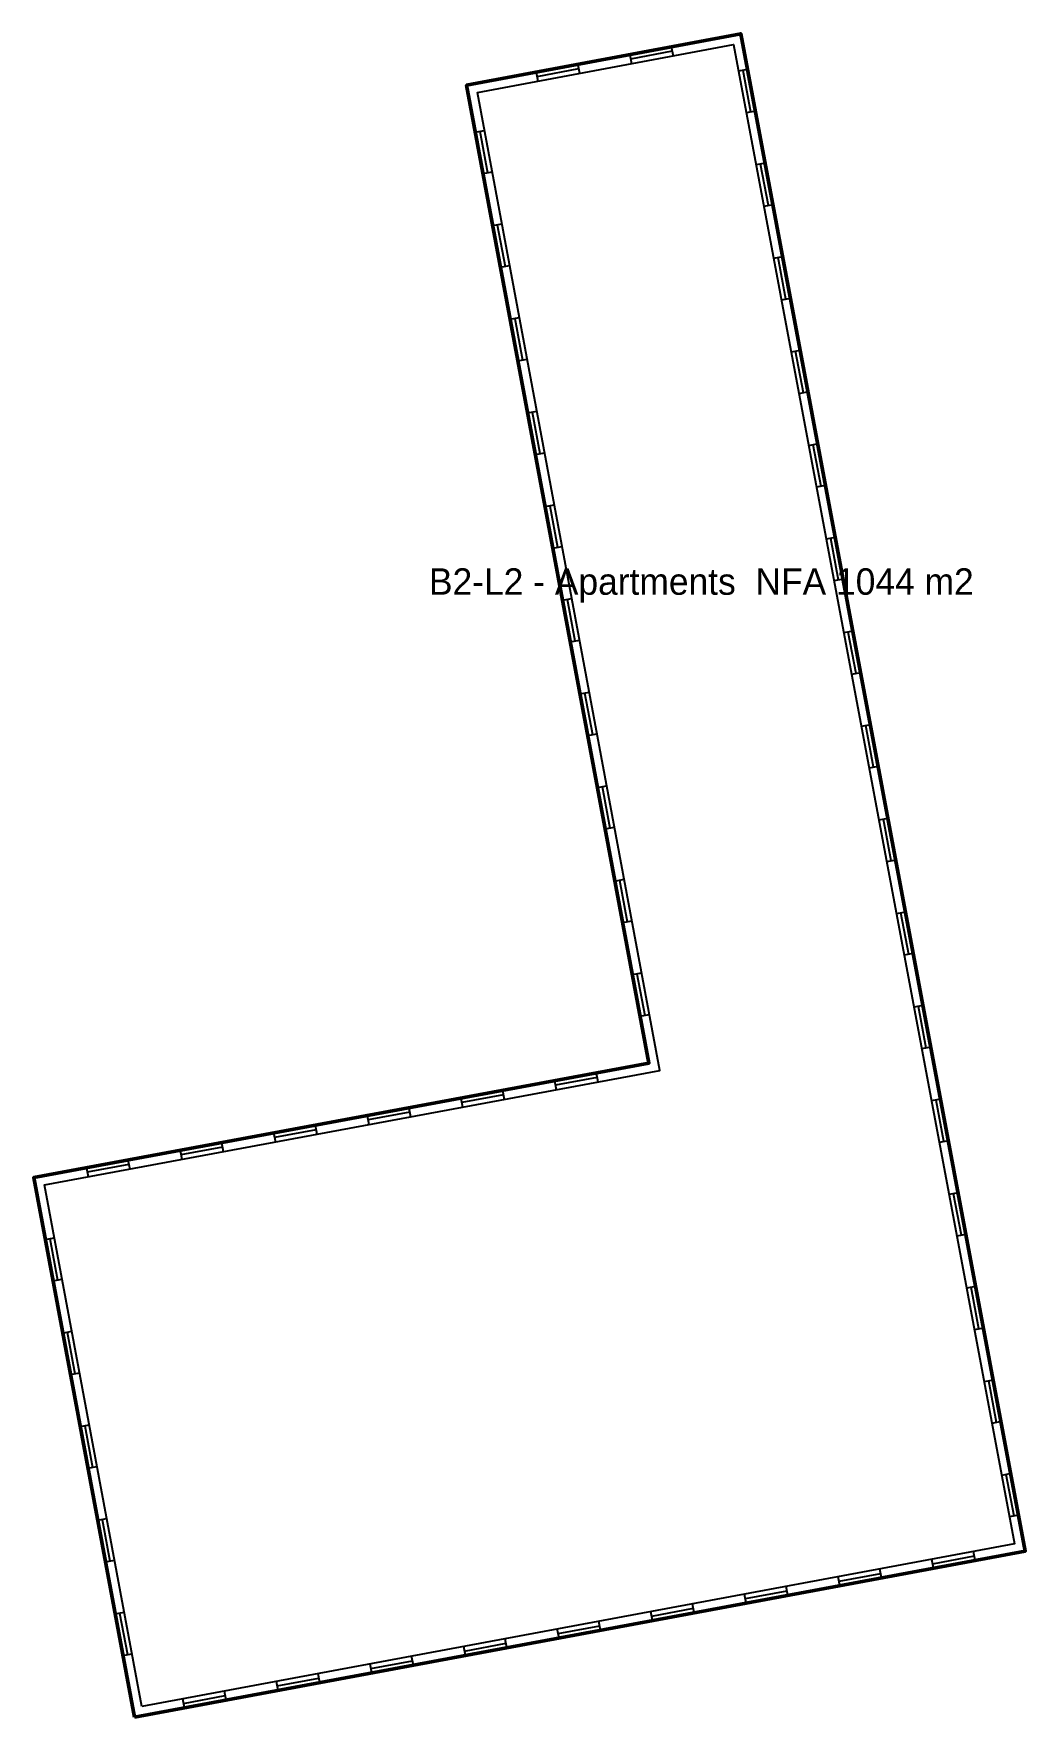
# Model space of a CAD drawing. Header units: metres. Extents: x 65.8 to 103.3, y -73.3 to -9.6.
import ezdxf
from ezdxf.enums import TextEntityAlignment as Align

# ---------------------------------------------------------------- set-up
doc = ezdxf.new("R2010")
doc.units = ezdxf.units.M
for name, color, linetype in [('TEXT', 250, 'Continuous'), ('WALL', 7, 'Continuous'), ('WINDOW', 5, 'Continuous')]:
    doc.layers.add(name, color=color, linetype=linetype)

msp = doc.modelspace()

# ---------------------------------------------------------------- linework, layer by layer
at = {"layer": 'WALL', "lineweight": 50}
msp.add_lwpolyline([(69.594, -73.274), (103.266, -66.991), (92.514, -9.63), (82.15, -11.58), (89.04, -48.54), (65.79, -52.87)], close=True, dxfattribs=at)
at = {"layer": 'WALL'}
msp.add_lwpolyline([(69.873, -72.866), (66.198, -53.15), (89.448, -48.82), (82.558, -11.859), (92.235, -10.039), (102.857, -66.711), (69.873, -72.866)], close=True, dxfattribs=at)
at = {"layer": 'WINDOW'}
for p, q in [((89.887, -10.124), (89.952, -10.468)), ((86.349, -10.79), (86.414, -11.134)), ((88.315, -10.42), (88.38, -10.764)), ((89.92, -10.296), (88.347, -10.592)), ((84.777, -11.086), (84.842, -11.43)), ((86.382, -10.962), (84.809, -11.258)), ((92.769, -10.986), (92.425, -11.051)), ((92.891, -12.591), (92.597, -11.018)), ((93.063, -12.559), (92.719, -12.623)), ((82.48, -13.348), (82.824, -13.284)), ((82.652, -13.316), (82.945, -14.889)), ((93.432, -14.525), (93.088, -14.589)), ((93.555, -16.129), (93.26, -14.557)), ((82.773, -14.921), (83.117, -14.857)), ((93.727, -16.097), (93.383, -16.162)), ((83.139, -16.887), (83.483, -16.823)), ((83.311, -16.855), (83.605, -18.428)), ((83.433, -18.46), (83.777, -18.396)), ((94.095, -18.063), (93.751, -18.127)), ((94.218, -19.668), (93.923, -18.095)), ((94.39, -19.636), (94.046, -19.7)), ((83.799, -20.426), (84.143, -20.362)), ((83.971, -20.394), (84.264, -21.967)), ((94.758, -21.601), (94.414, -21.666)), ((94.881, -23.206), (94.586, -21.634)), ((84.092, -21.999), (84.436, -21.935)), ((95.053, -23.174), (94.709, -23.238)), ((84.459, -23.965), (84.803, -23.901)), ((84.631, -23.933), (84.924, -25.506)), ((95.421, -25.14), (95.077, -25.204)), ((95.544, -26.745), (95.249, -25.172)), ((84.752, -25.538), (85.096, -25.474)), ((95.716, -26.712), (95.372, -26.777)), ((85.119, -27.504), (85.463, -27.44)), ((85.291, -27.472), (85.584, -29.045)), ((85.412, -29.077), (85.756, -29.013)), ((96.085, -28.678), (95.741, -28.743)), ((96.207, -30.283), (95.913, -28.71)), ((96.379, -30.251), (96.035, -30.315)), ((85.778, -31.043), (86.122, -30.979)), ((85.95, -31.011), (86.244, -32.584)), ((96.748, -32.217), (96.404, -32.281)), ((96.871, -33.821), (96.576, -32.249)), ((86.071, -32.616), (86.416, -32.552)), ((97.043, -33.789), (96.699, -33.854)), ((86.438, -34.582), (86.782, -34.518)), ((86.61, -34.55), (86.903, -36.123)), ((86.731, -36.155), (87.075, -36.091)), ((97.411, -35.755), (97.067, -35.819)), ((97.534, -37.36), (97.239, -35.787)), ((97.706, -37.328), (97.362, -37.392)), ((87.098, -38.121), (87.442, -38.057)), ((87.27, -38.089), (87.563, -39.662)), ((98.074, -39.293), (97.73, -39.358)), ((98.197, -40.898), (97.902, -39.326)), ((87.391, -39.694), (87.735, -39.63)), ((98.369, -40.866), (98.025, -40.93)), ((87.757, -41.66), (88.102, -41.596)), ((87.93, -41.628), (88.223, -43.201)), ((88.051, -43.233), (88.395, -43.169)), ((98.737, -42.832), (98.393, -42.896)), ((98.86, -44.437), (98.565, -42.864)), ((99.032, -44.404), (98.688, -44.469)), ((88.417, -45.199), (88.761, -45.135)), ((88.589, -45.167), (88.882, -46.74)), ((99.401, -46.37), (99.057, -46.435)), ((99.523, -47.975), (99.229, -46.402)), ((88.71, -46.772), (89.055, -46.708)), ((99.695, -47.943), (99.351, -48.007)), ((87.049, -48.911), (87.113, -49.255)), ((83.51, -49.57), (83.574, -49.914)), ((85.476, -49.204), (85.54, -49.548)), ((87.081, -49.083), (85.508, -49.376)), ((79.971, -50.229), (80.035, -50.573)), ((81.937, -49.863), (82.001, -50.207)), ((83.542, -49.742), (81.969, -50.035)), ((100.064, -49.908), (99.72, -49.973)), ((100.187, -51.513), (99.892, -49.941)), ((76.432, -50.888), (76.496, -51.232)), ((78.398, -50.522), (78.462, -50.866)), ((80.003, -50.401), (78.43, -50.694)), ((72.893, -51.547), (72.957, -51.891)), ((74.859, -51.181), (74.923, -51.525)), ((76.464, -51.06), (74.891, -51.353)), ((100.359, -51.481), (100.015, -51.546)), ((71.32, -51.84), (71.384, -52.184)), ((72.925, -51.719), (71.352, -52.012)), ((67.781, -52.499), (67.845, -52.843)), ((69.386, -52.378), (67.813, -52.671)), ((69.354, -52.206), (69.418, -52.55)), ((100.727, -53.447), (100.383, -53.511)), ((100.85, -55.052), (100.555, -53.479)), ((66.226, -55.207), (66.57, -55.143)), ((66.398, -55.175), (66.691, -56.748)), ((101.022, -55.02), (100.678, -55.084)), ((66.519, -56.78), (66.863, -56.716)), ((101.39, -56.985), (101.046, -57.05)), ((101.513, -58.59), (101.218, -57.018)), ((66.885, -58.746), (67.23, -58.682)), ((67.057, -58.714), (67.351, -60.287)), ((101.685, -58.558), (101.341, -58.622)), ((67.179, -60.319), (67.523, -60.255)), ((102.053, -60.524), (101.709, -60.588)), ((102.176, -62.129), (101.881, -60.556)), ((67.545, -62.285), (67.889, -62.221)), ((67.717, -62.253), (68.01, -63.826)), ((102.348, -62.096), (102.004, -62.161)), ((67.838, -63.858), (68.182, -63.794)), ((102.717, -64.062), (102.373, -64.127)), ((102.839, -65.667), (102.545, -64.094)), ((68.205, -65.825), (68.549, -65.76)), ((68.377, -65.792), (68.67, -67.365)), ((103.011, -65.635), (102.667, -65.699)), ((68.498, -67.397), (68.842, -67.333)), ((99.799, -67.638), (99.735, -67.294)), ((99.767, -67.466), (101.34, -67.172)), ((101.372, -67.344), (101.307, -67)), ((96.26, -68.298), (96.196, -67.954)), ((96.228, -68.126), (97.801, -67.833)), ((97.833, -68.005), (97.768, -67.661)), ((92.721, -68.959), (92.657, -68.615)), ((92.689, -68.787), (94.262, -68.493)), ((94.294, -68.665), (94.23, -68.321)), ((68.865, -69.364), (69.209, -69.299)), ((69.037, -69.332), (69.33, -70.904)), ((89.182, -69.619), (89.118, -69.275)), ((89.15, -69.447), (90.723, -69.153)), ((90.755, -69.325), (90.691, -68.981)), ((85.643, -70.279), (85.579, -69.935)), ((85.611, -70.107), (87.184, -69.814)), ((87.216, -69.986), (87.152, -69.642)), ((82.104, -70.94), (82.04, -70.595)), ((82.072, -70.768), (83.645, -70.474)), ((83.677, -70.646), (83.613, -70.302)), ((69.158, -70.936), (69.502, -70.872)), ((78.565, -71.6), (78.501, -71.256)), ((78.533, -71.428), (80.106, -71.134)), ((80.138, -71.306), (80.074, -70.962)), ((75.026, -72.26), (74.962, -71.916)), ((74.994, -72.088), (76.567, -71.795)), ((76.599, -71.967), (76.535, -71.623)), ((71.455, -72.748), (73.028, -72.455)), ((73.06, -72.627), (72.996, -72.283)), ((71.487, -72.921), (71.423, -72.576))]:
    msp.add_line(p, q, dxfattribs=at)

# ---------------------------------------------------------------- texts
at = {"layer": 'TEXT'}
msp.add_text('B2-L2 - Apartments  NFA 1044 m2', height=1, dxfattribs=at).set_placement((91.022, -30.34), align=Align.MIDDLE_CENTER)

doc.saveas('drawing.dxf')
